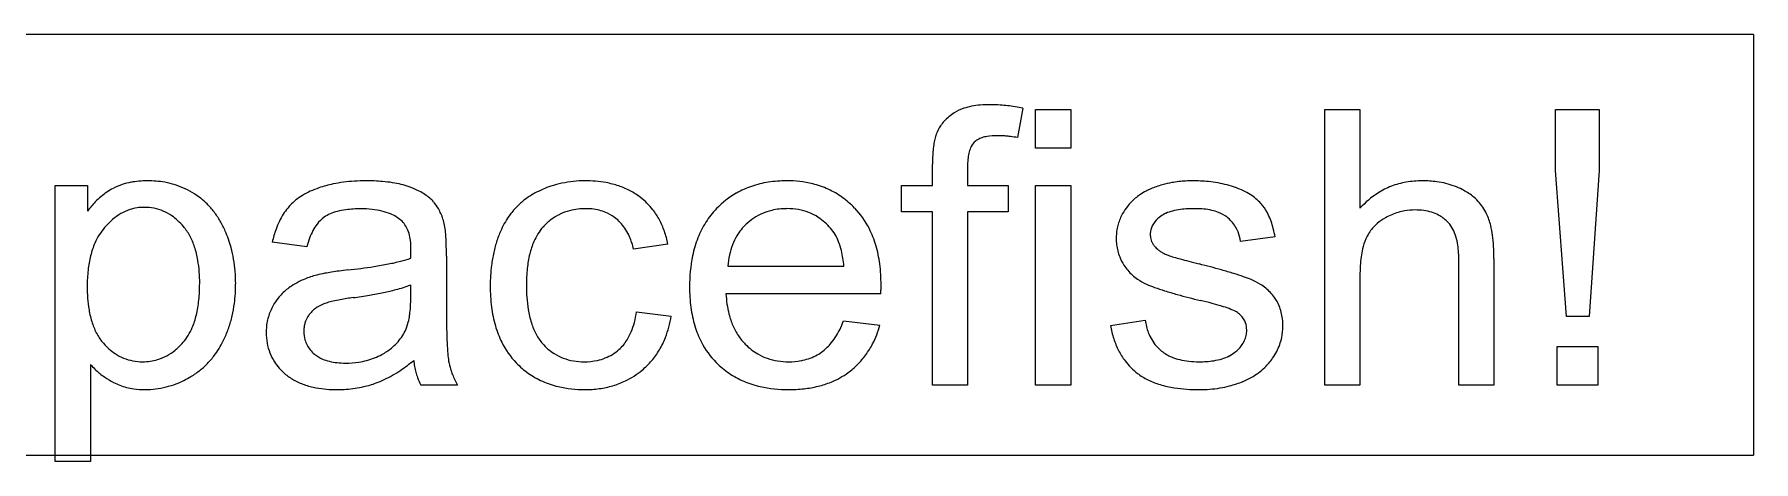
# Model space of a CAD drawing. Header units: inches. Extents: x 0 to 1.97, y 0 to 0.24.
# Drawn here: x 1.003 to 1.969, y -0.004 to 0.236 of the extents above; entities that cross this region are included whole.
import ezdxf

# ---------------------------------------------------------------- set-up
doc = ezdxf.new("R2010")
doc.units = ezdxf.units.IN
doc.layers.get('0').update_dxf_attribs({"linetype": 'CONTINUOUS'})

msp = doc.modelspace()

# ---------------------------------------------------------------- linework, layer by layer
at = {"color": 0, "linetype": 'CONTINUOUS'}
for p, q in [((1.9685, 0.23622), (0, 0.23622)), ((1.9685, 0.23622), (1.9685, 0)), ((1.55818, 0.19487), (1.55521, 0.1783)), ((1.5653, 0.17228), (1.5653, 0.19413)), ((1.5653, 0.19413), (1.58508, 0.19413)), ((1.58508, 0.19413), (1.58508, 0.17228)), ((1.72767, 0.03937), (1.72767, 0.19413)), ((1.72767, 0.19413), (1.74745, 0.19413)), ((1.74745, 0.19413), (1.74745, 0.1386)), ((1.85732, 0.15982), (1.85732, 0.19413)), ((1.85732, 0.19413), (1.88182, 0.19413)), ((1.88182, 0.19413), (1.88182, 0.15982)), ((1.58508, 0.17228), (1.5653, 0.17228)), ((1.50743, 0.15148), (1.50743, 0.16341)), ((1.52709, 0.16183), (1.52709, 0.15148)), ((1.86336, 0.0778), (1.85732, 0.15982)), ((1.88182, 0.15982), (1.8761, 0.0778)), ((1.0148, -0.0036), (1.0148, 0.15148)), ((1.0148, 0.15148), (1.03281, 0.15148)), ((1.03281, 0.15148), (1.03281, 0.13691)), ((1.48996, 0.1367), (1.48996, 0.15148)), ((1.48996, 0.15148), (1.50743, 0.15148)), ((1.52709, 0.15148), (1.54983, 0.15148)), ((1.54983, 0.15148), (1.54983, 0.1367)), ((1.5653, 0.03937), (1.5653, 0.15148)), ((1.5653, 0.15148), (1.58508, 0.15148)), ((1.58508, 0.15148), (1.58508, 0.03937)), ((1.50743, 0.1367), (1.48996, 0.1367)), ((1.50743, 0.03937), (1.50743, 0.1367)), ((1.54983, 0.1367), (1.52709, 0.1367)), ((1.52709, 0.1367), (1.52709, 0.03937)), ((1.15597, 0.11696), (1.13664, 0.1195)), ((1.35878, 0.11855), (1.33955, 0.1157)), ((1.69977, 0.12256), (1.68044, 0.12002)), ((1.23441, 0.11168), (1.23441, 0.08635)), ((1.80292, 0.03937), (1.80292, 0.11042)), ((1.82269, 0.11042), (1.82269, 0.03937)), ((1.3925, 0.10619), (1.45764, 0.10619)), ((1.74745, 0.1007), (1.74745, 0.03937)), ((1.21441, 0.08867), (1.21441, 0.09564)), ((1.4784, 0.09057), (1.3914, 0.09057)), ((1.3412, 0.08044), (1.36065, 0.07801)), ((1.8761, 0.0778), (1.86336, 0.0778)), ((1.45742, 0.07547), (1.47785, 0.07305)), ((1.60728, 0.07283), (1.62683, 0.07579)), ((1.8582, 0.03937), (1.8582, 0.06101)), ((1.8582, 0.06101), (1.88094, 0.06101)), ((1.88094, 0.06101), (1.88094, 0.03937)), ((1.03457, 0.05098), (1.03457, -0.0036)), ((1.24067, 0.03937), (1.22002, 0.03937)), ((1.52709, 0.03937), (1.50743, 0.03937)), ((1.58508, 0.03937), (1.5653, 0.03937)), ((1.74745, 0.03937), (1.72767, 0.03937)), ((1.82269, 0.03937), (1.80292, 0.03937)), ((1.88094, 0.03937), (1.8582, 0.03937)), ((0, 0), (1.9685, 0)), ((1.03457, -0.0036), (1.0148, -0.0036))]:
    msp.add_line(p, q, dxfattribs=at)
for centre, radius, start, end in [((1.53289, 0.17085), 0.02515, 108.27585, 121.99453), ((1.53588, 0.162), 0.03449, 100.92566, 108.37725), ((1.53817, 0.15019), 0.04652, 94.84214, 100.9458), ((1.53959, 0.13377), 0.063, 89.87837, 94.86427), ((1.53958, 0.11429), 0.08248, 85.89839, 89.90382), ((1.53856, 0.09964), 0.09717, 83.51344, 85.91643), ((1.53693, 0.08522), 0.11168, 81.32552, 83.51553), ((1.53445, 0.06898), 0.12811, 79.32894, 81.32746), ((1.53158, 0.17172), 0.02364, 146.35167, 158.97251), ((1.53156, 0.1717), 0.02363, 137.90032, 146.30264), ((1.53282, 0.17055), 0.02534, 129.85136, 137.87097), ((1.53497, 0.16795), 0.02871, 122.45414, 129.83261), ((1.56457, 0.1662), 0.05706, 171.96833, 175.88062), ((1.54425, 0.1691), 0.03653, 166.75219, 172.01953), ((1.53042, 0.17239), 0.02231, 159.51412, 166.83313), ((1.53814, 0.16862), 0.01015, 136.08755, 157.64326), ((1.53757, 0.16877), 0.00964, 120.05283, 134.42603), ((1.53931, 0.16575), 0.01313, 108.30731, 120.00271), ((1.5413, 0.15976), 0.01944, 99.34203, 108.34343), ((1.54322, 0.14791), 0.03144, 89.37453, 99.2899), ((1.54355, 0.11984), 0.05951, 87.60153, 89.98377), ((1.54334, 0.1147), 0.06465, 85.34773, 87.60194), ((1.54287, 0.10896), 0.07041, 83.21865, 85.34817), ((1.54197, 0.10149), 0.07794, 80.21915, 83.21177), ((1.59802, 0.16381), 0.09059, 175.89181, 180.25009), ((1.57134, 0.16198), 0.04425, 174.7632, 180.1913), ((1.55506, 0.1635), 0.0279, 167.44985, 174.83294), ((1.54462, 0.16585), 0.01719, 157.34044, 167.53958), ((1.06927, 0.11109), 0.04461, 130.33588, 135.89254), ((1.0664, 0.11447), 0.04017, 124.37001, 130.32888), ((1.06475, 0.11687), 0.03726, 118.09352, 124.35906), ((1.06276, 0.12033), 0.03327, 107.19075, 117.88009), ((1.06442, 0.11501), 0.03885, 100.77011, 107.21343), ((1.06574, 0.10807), 0.04591, 95.00393, 100.76775), ((1.06657, 0.09866), 0.05535, 89.91853, 95.00665), ((1.06686, 0.10034), 0.05367, 79.96274, 90.22875), ((1.06791, 0.10653), 0.04739, 72.50279, 79.90891), ((1.06865, 0.10894), 0.04487, 64.7984, 72.47953), ((1.06866, 0.10902), 0.0448, 57.08307, 64.77228), ((1.06923, 0.10977), 0.04387, 45.44875, 57.17244), ((1.17229, 0.11499), 0.03605, 121.05461, 128.30444), ((1.17595, 0.10891), 0.04314, 114.61901, 121.05011), ((1.18004, 0.09998), 0.05296, 109.01338, 114.62238), ((1.18419, 0.08773), 0.06591, 101.72013, 108.95383), ((1.1866, 0.07631), 0.07757, 97.40629, 101.74697), ((1.18823, 0.06375), 0.09024, 93.48394, 97.40818), ((1.18917, 0.04839), 0.10563, 89.95359, 93.48677), ((1.18964, 0.04728), 0.10673, 85.189, 90.20696), ((1.19201, 0.07579), 0.07813, 81.07937, 85.16751), ((1.19497, 0.09453), 0.05915, 76.1744, 81.09591), ((1.19846, 0.10865), 0.04461, 70.25211, 76.19223), ((1.19772, 0.10614), 0.04722, 62.93672, 70.44013), ((1.20363, 0.11775), 0.0342, 56.74361, 62.8971), ((1.20802, 0.12443), 0.0262, 49.40601, 56.75595), ((1.30497, 0.10836), 0.04398, 117.94963, 126.20525), ((1.31144, 0.09642), 0.05756, 108.53958, 118.06879), ((1.3113, 0.09674), 0.05721, 102.14499, 108.51706), ((1.31172, 0.09472), 0.05927, 95.9079, 102.13116), ((1.31215, 0.09047), 0.06355, 89.95622, 95.89686), ((1.31264, 0.08962), 0.0644, 79.7495, 90.39193), ((1.31501, 0.10305), 0.05076, 71.41736, 79.67651), ((1.31722, 0.1097), 0.04376, 62.27295, 71.39161), ((1.31871, 0.1126), 0.04049, 52.62565, 62.22918), ((1.42217, 0.10372), 0.05002, 119.90621, 136.10807), ((1.4218, 0.10418), 0.04942, 108.94109, 119.79648), ((1.42353, 0.09894), 0.05494, 98.76677, 108.88185), ((1.42526, 0.08753), 0.06649, 89.83221, 98.73893), ((1.42596, 0.0944), 0.05962, 76.27269, 90.47994), ((1.42816, 0.10386), 0.0499, 65.55014, 76.14734), ((1.42904, 0.10594), 0.04765, 54.54999, 65.47942), ((1.64257, 0.11892), 0.03308, 124.43406, 130.10918), ((1.64037, 0.12262), 0.02879, 116.97586, 124.98729), ((1.64506, 0.11352), 0.03902, 112.659, 117.04908), ((1.64946, 0.10301), 0.05042, 108.97135, 112.67183), ((1.65408, 0.0896), 0.0646, 105.84524, 108.98219), ((1.65202, 0.09692), 0.05699, 100.24899, 105.86271), ((1.65271, 0.09313), 0.06084, 96.66725, 100.25455), ((1.65321, 0.0889), 0.06511, 93.23684, 96.66581), ((1.6535, 0.08371), 0.0703, 89.97803, 93.2359), ((1.65376, 0.06725), 0.08677, 84.34301, 90.15118), ((1.65515, 0.0816), 0.07235, 79.96898, 84.31972), ((1.65685, 0.09123), 0.06256, 75.1762, 79.96956), ((1.65881, 0.09864), 0.0549, 69.94464, 75.17434), ((1.66238, 0.10773), 0.04515, 61.44819, 70.24177), ((1.66757, 0.11734), 0.03421, 54.39391, 61.39592), ((1.67131, 0.12256), 0.0278, 46.34753, 54.38981), ((1.78287, 0.10726), 0.04729, 122.46341, 138.49531), ((1.78043, 0.1109), 0.04292, 110.975, 122.32169), ((1.78104, 0.10912), 0.0448, 99.8695, 110.89521), ((1.78223, 0.10202), 0.05199, 89.83393, 99.81719), ((1.7826, 0.09454), 0.05947, 82.23128, 90.21574), ((1.78388, 0.10415), 0.04979, 76.22893, 82.19277), ((1.78526, 0.10979), 0.04397, 69.74257, 76.22111), ((1.78656, 0.11334), 0.0402, 62.85025, 69.72882), ((1.78942, 0.11855), 0.03425, 51.65892, 63.13016), ((1.79246, 0.12247), 0.02929, 43.13959, 51.5846), ((1.07456, 0.10601), 0.05194, 135.92522, 143.48774), ((1.06733, 0.10842), 0.03141, 119.96544, 130.60087), ((1.06497, 0.11245), 0.02673, 108.05921, 119.90164), ((1.06467, 0.11316), 0.02597, 89.77088, 107.92931), ((1.06484, 0.11098), 0.02815, 78.89957, 90.13787), ((1.06521, 0.11304), 0.02606, 66.98435, 78.81493), ((1.06467, 0.11188), 0.02734, 55.43523, 66.89443), ((1.06895, 0.10952), 0.04424, 37.64969, 45.41227), ((1.0665, 0.10766), 0.04731, 30.20431, 37.62668), ((1.17622, 0.11421), 0.03951, 147.77561, 154.31147), ((1.1719, 0.11692), 0.03441, 140.59819, 147.76533), ((1.16902, 0.11911), 0.03079, 128.28569, 140.33613), ((1.17674, 0.11794), 0.01909, 113.53555, 124.9567), ((1.17993, 0.11063), 0.02706, 104.50462, 113.55208), ((1.1831, 0.09852), 0.03958, 97.52672, 104.54747), ((1.18592, 0.07689), 0.0614, 89.54692, 97.49029), ((1.18657, 0.07952), 0.05877, 84.03461, 90.16431), ((1.1883, 0.0959), 0.04229, 76.42849, 84.06251), ((1.19095, 0.10684), 0.03104, 67.06026, 76.44418), ((1.194, 0.11397), 0.02329, 50.15468, 67.13102), ((1.21163, 0.12865), 0.02065, 40.78936, 49.40518), ((1.208, 0.12566), 0.02535, 30.22817, 40.53262), ((1.20556, 0.12424), 0.02817, 23.82166, 30.23399), ((1.20204, 0.12269), 0.03202, 17.9266, 23.81464), ((1.30376, 0.11017), 0.04181, 134.85745, 143.39617), ((1.30351, 0.11038), 0.04149, 126.23779, 134.82135), ((1.31098, 0.10859), 0.02957, 115.81773, 127.14994), ((1.31131, 0.10781), 0.03042, 104.61518, 115.73629), ((1.31265, 0.10232), 0.03607, 89.49107, 104.47484), ((1.31303, 0.10712), 0.03127, 82.30505, 90.11608), ((1.31361, 0.11143), 0.02692, 73.65349, 82.28465), ((1.31422, 0.11359), 0.02468, 64.47023, 73.61725), ((1.31425, 0.11371), 0.02456, 50.61811, 64.40821), ((1.31988, 0.11404), 0.03864, 37.87013, 52.70783), ((1.31892, 0.11335), 0.03982, 28.12226, 37.80363), ((1.4205, 0.10505), 0.04789, 135.86578, 147.43404), ((1.42407, 0.10761), 0.03061, 113.47847, 123.6552), ((1.42437, 0.10685), 0.03143, 103.42063, 113.41957), ((1.42543, 0.10213), 0.03626, 89.60621, 103.31298), ((1.42579, 0.1016), 0.0368, 80.15048, 90.18305), ((1.42675, 0.10725), 0.03106, 68.86757, 80.10023), ((1.42737, 0.10897), 0.02923, 57.08578, 68.78288), ((1.42726, 0.10355), 0.05062, 43.98513, 54.48134), ((1.42943, 0.10563), 0.04762, 26.82241, 43.99654), ((1.63894, 0.12172), 0.02841, 150.76496, 157.2592), ((1.64141, 0.12039), 0.03122, 141.9929, 150.85194), ((1.641, 0.12069), 0.03071, 136.00881, 141.97241), ((1.64148, 0.12022), 0.03139, 130.11921, 135.99711), ((1.64474, 0.12147), 0.01562, 113.60341, 126.21225), ((1.64809, 0.11384), 0.02394, 104.17294, 113.65237), ((1.65144, 0.10077), 0.03744, 97.2093, 104.24372), ((1.65444, 0.07684), 0.06155, 89.51814, 97.18312), ((1.65507, 0.09128), 0.04711, 84.21461, 90.14567), ((1.65631, 0.10338), 0.03495, 76.99733, 84.23501), ((1.65823, 0.11164), 0.02647, 68.29389, 77.0069), ((1.66048, 0.11726), 0.02041, 52.87525, 68.35323), ((1.67414, 0.12555), 0.02368, 37.37651, 46.32593), ((1.66924, 0.12206), 0.0297, 26.06948, 36.98364), ((1.77829, 0.10456), 0.03311, 106.53516, 113.1564), ((1.77811, 0.10516), 0.03248, 99.81272, 106.51832), ((1.77826, 0.10417), 0.03349, 89.90836, 99.7819), ((1.77843, 0.10096), 0.0367, 82.41833, 90.18609), ((1.77959, 0.10965), 0.02793, 73.10285, 82.42245), ((1.78115, 0.1148), 0.02255, 62.32462, 73.07347), ((1.79385, 0.12378), 0.02738, 34.27159, 43.1049), ((1.79378, 0.12376), 0.02746, 25.41383, 34.23195), ((1.78625, 0.12068), 0.03558, 13.35602, 24.68314), ((1.0693, 0.10509), 0.03518, 139.81979, 156.57127), ((1.07312, 0.10168), 0.04029, 130.61719, 139.62419), ((1.06117, 0.10695), 0.03338, 40.13148, 55.28427), ((1.06359, 0.1087), 0.0304, 28.47199, 40.54772), ((1.06154, 0.10478), 0.05305, 23.3119, 30.18917), ((1.04744, 0.09864), 0.06843, 15.14257, 23.3631), ((1.19379, 0.10712), 0.05848, 160.19067, 167.78282), ((1.18279, 0.11105), 0.04679, 154.31395, 160.15223), ((1.19086, 0.10928), 0.03561, 151.7513, 159.23716), ((1.18239, 0.11384), 0.026, 142.53555, 151.7696), ((1.17709, 0.11794), 0.01929, 125.79302, 142.61613), ((1.20071, 0.12221), 0.01266, 34.59731, 49.5856), ((1.19828, 0.12057), 0.01559, 21.43343, 34.47528), ((1.19248, 0.1183), 0.02182, 11.00392, 21.42364), ((1.19701, 0.12106), 0.03731, 12.60764, 17.92475), ((1.19353, 0.12178), 0.04058, 4.69466, 10.54568), ((1.32126, 0.1011), 0.06157, 155.35007, 161.63104), ((1.30705, 0.10779), 0.04587, 143.46573, 155.55116), ((1.31143, 0.10797), 0.03037, 138.47286, 156.84906), ((1.31262, 0.10649), 0.03224, 127.22215, 137.9202), ((1.31483, 0.11436), 0.02369, 40.93692, 50.69976), ((1.31286, 0.11267), 0.02628, 31.78565, 40.8948), ((1.30864, 0.11008), 0.03123, 23.64581, 31.76497), ((1.31452, 0.11104), 0.04479, 19.13292, 28.08376), ((1.30604, 0.10811), 0.05376, 11.19141, 19.11601), ((1.42369, 0.10309), 0.05163, 147.51329, 158.51519), ((1.42404, 0.10701), 0.03104, 133.23324, 148.71891), ((1.42526, 0.10588), 0.03271, 123.70947, 133.44534), ((1.42587, 0.10682), 0.03185, 40.28304, 56.9339), ((1.43259, 0.11222), 0.02324, 30.24261, 40.84274), ((1.42301, 0.10243), 0.05479, 16.35142, 26.78261), ((1.63994, 0.12178), 0.02936, 170.5709, 180.12278), ((1.63828, 0.12203), 0.02769, 163.92958, 170.53647), ((1.6381, 0.12208), 0.0275, 157.27496, 163.91291), ((1.64056, 0.12395), 0.01087, 166.79356, 180.12486), ((1.64043, 0.12396), 0.01075, 153.21862, 166.65381), ((1.64194, 0.12317), 0.01245, 140.93327, 153.11392), ((1.64555, 0.12018), 0.01713, 125.86006, 140.77224), ((1.66076, 0.11782), 0.0198, 42.47208, 52.53462), ((1.66143, 0.11846), 0.01887, 32.02103, 42.41174), ((1.66062, 0.11798), 0.01981, 21.90216, 31.96076), ((1.66268, 0.11881), 0.03702, 19.81031, 26.11891), ((1.65433, 0.1158), 0.04589, 14.34942, 19.81567), ((1.64305, 0.11291), 0.05754, 9.65706, 14.35823), ((1.77257, 0.11189), 0.02381, 139.19758, 147.79805), ((1.77339, 0.11116), 0.0249, 130.81697, 139.1636), ((1.77563, 0.10852), 0.02836, 119.21591, 130.74666), ((1.77908, 0.10274), 0.03509, 113.1707, 119.53979), ((1.78235, 0.11714), 0.01991, 44.75036, 62.2685), ((1.78389, 0.11875), 0.01769, 31.11928, 44.55292), ((1.78007, 0.11648), 0.02214, 19.47818, 31.04556), ((1.76699, 0.11595), 0.05541, 7.84835, 13.5227), ((1.07852, 0.10105), 0.04524, 156.52646, 166.00075), ((1.05689, 0.10511), 0.03801, 18.02053, 28.42511), ((1.04431, 0.10101), 0.05124, 9.49976, 18.02473), ((1.04422, 0.09777), 0.07176, 9.8278, 15.13964), ((1.20393, 0.1043), 0.0496, 159.20841, 165.20965), ((1.18001, 0.11592), 0.03452, 359.27169, 10.9219), ((1.1417, 0.11716), 0.0926, 2.62566, 4.92087), ((1.07164, 0.11384), 0.16275, 1.08769, 2.66327), ((0.97234, 0.11187), 0.26207, 359.96003, 1.1067), ((1.32743, 0.09906), 0.06807, 161.6401, 167.51468), ((1.32292, 0.10296), 0.0429, 156.73695, 166.51662), ((1.30013, 0.1064), 0.0405, 13.26135, 23.57581), ((1.43309, 0.09944), 0.06171, 158.55905, 168.32609), ((1.42907, 0.10494), 0.0365, 158.91408, 168.16625), ((1.42497, 0.1065), 0.03211, 148.79382, 158.87199), ((1.42714, 0.10905), 0.02955, 21.19378, 30.22368), ((1.41783, 0.10543), 0.03953, 13.769, 21.20543), ((1.41007, 0.09866), 0.06827, 7.32053, 16.32806), ((1.64024, 0.12168), 0.02967, 179.94216, 186.89066), ((1.63814, 0.12144), 0.02755, 186.90902, 194.20906), ((1.64005, 0.12389), 0.01036, 179.79564, 193.07254), ((1.6396, 0.1238), 0.0099, 193.14543, 202.24593), ((1.64, 0.12397), 0.01033, 202.28655, 211.13013), ((1.64104, 0.12461), 0.01155, 211.15928, 219.36913), ((1.64191, 0.12513), 0.01256, 218.68636, 231.09263), ((1.65723, 0.11667), 0.02345, 8.22763, 21.79147), ((1.7812, 0.10838), 0.03312, 156.85911, 167.11428), ((1.77302, 0.11162), 0.02433, 147.83369, 156.31031), ((1.77219, 0.11369), 0.03049, 10.13813, 19.47971), ((1.75637, 0.11092), 0.04655, 359.38279, 10.06693), ((1.74294, 0.11258), 0.07969, 3.42946, 7.88262), ((1.71067, 0.1106), 0.11202, 359.90634, 3.45473), ((1.09302, 0.09743), 0.06019, 165.99377, 173.82572), ((1.0203, 0.09708), 0.07557, 359.46806, 9.4356), ((1.03923, 0.09692), 0.07682, 4.74565, 9.8213), ((1.1607, 0.31819), 0.21482, 278.84035, 281.04683), ((1.17627, 0.23886), 0.13397, 281.01169, 284.03496), ((1.19011, 0.18387), 0.07727, 283.96859, 288.33305), ((0.55173, 0.12935), 0.66295, 358.37277, 358.57052), ((0.89824, 0.12071), 0.31633, 358.56912, 358.78164), ((1.07633, 0.11695), 0.1382, 358.76936, 359.139), ((1.17054, 0.11557), 0.04398, 359.09303, 359.88766), ((1.35106, 0.09531), 0.09202, 172.94769, 180.18826), ((1.33646, 0.09707), 0.07732, 167.51921, 172.91539), ((1.34083, 0.09863), 0.06133, 166.48507, 174.19034), ((1.45399, 0.09527), 0.08302, 168.42594, 180.54966), ((1.43684, 0.10332), 0.04443, 168.18282, 176.29684), ((1.40097, 0.10135), 0.05688, 4.88524, 13.71735), ((1.38877, 0.09592), 0.08974, 359.82137, 7.32692), ((1.63744, 0.12127), 0.02683, 194.23168, 201.66208), ((1.63828, 0.12163), 0.02774, 201.70301, 212.62509), ((1.63674, 0.12058), 0.02588, 212.50447, 220.44099), ((1.64426, 0.128), 0.01627, 231.02509, 238.01996), ((1.64673, 0.13195), 0.02093, 238.00972, 243.92358), ((1.64949, 0.13758), 0.02719, 243.90939, 248.87556), ((1.66282, 0.18119), 0.07276, 251.45719, 254.14393), ((1.72395, 0.39236), 0.29259, 253.92808, 254.65969), ((1.82253, 0.75071), 0.66425, 254.63601, 255.05921), ((1.97728, 1.32987), 1.26373, 255.05026, 255.32578), ((1.52772, -0.40052), 0.52411, 74.27934, 75.70295), ((1.83871, 0.10084), 0.09126, 176.57678, 180.0841), ((1.81469, 0.1023), 0.0672, 172.29481, 176.59621), ((1.79638, 0.1048), 0.04872, 166.98904, 172.31955), ((1.11492, 0.09503), 0.08222, 173.803, 180.16382), ((1.03205, 0.09633), 0.08403, 359.96003, 4.74125), ((1.17227, 0.05662), 0.04567, 116.71169, 123.06363), ((1.17334, 0.0545), 0.04805, 112.61685, 116.71397), ((1.17447, 0.05178), 0.051, 108.67632, 112.61406), ((1.17569, 0.04816), 0.05482, 104.92187, 108.67442), ((1.17958, 0.02824), 0.07508, 100.33003, 103.87425), ((1.19041, -0.03009), 0.13441, 98.78987, 100.41524), ((1.20129, -0.10005), 0.20521, 97.57985, 98.80559), ((1.21354, -0.19174), 0.29771, 96.63289, 97.58924), ((1.14069, 0.44699), 0.34517, 276.39706, 278.83584), ((1.368, 0.09581), 0.08864, 174.1507, 180.17743), ((1.63736, 0.12112), 0.02671, 220.46827, 228.2391), ((1.63894, 0.1229), 0.02908, 228.26044, 235.60236), ((1.64169, 0.12698), 0.03401, 235.65793, 245.62735), ((1.58879, -0.18359), 0.29875, 72.91685, 74.28011), ((1.62767, -0.05743), 0.16674, 70.94031, 72.952), ((1.65572, 0.02341), 0.08116, 67.77002, 71.02298), ((1.67366, 0.06735), 0.03371, 57.92975, 67.74774), ((1.10927, 0.09406), 0.07657, 179.44886, 189.34675), ((1.03254, 0.09332), 0.06319, 346.63052, 354.22264), ((1.0056, 0.09611), 0.09026, 354.18661, 0.17132), ((1.03304, 0.09605), 0.08303, 352.47908, 0.15347), ((1.16618, 0.06741), 0.03344, 141.53382, 150.31429), ((1.16451, 0.06872), 0.03132, 135.40343, 141.50409), ((1.16408, 0.06914), 0.03071, 129.20988, 135.3903), ((1.16437, 0.06877), 0.03118, 123.07856, 129.19662), ((1.19126, -0.00194), 0.09073, 100.4608, 103.04668), ((1.20289, -0.06497), 0.15483, 97.71024, 100.45948), ((1.14234, 0.38005), 0.2943, 277.7689, 279.54874), ((1.15708, 0.29277), 0.20577, 279.53311, 281.79263), ((1.17102, 0.22626), 0.13782, 281.76759, 284.71963), ((1.18574, 0.17095), 0.08059, 284.58758, 290.83991), ((1.13051, 0.08853), 0.08391, 356.48951, 0.0979), ((1.35201, 0.09471), 0.09298, 179.81888, 187.1311), ((1.36241, 0.09472), 0.08306, 179.44225, 188.92134), ((1.45716, 0.0942), 0.08619, 179.81856, 187.51794), ((1.45015, 0.09354), 0.05882, 182.89784, 194.09867), ((1.12875, 0.10198), 0.34984, 358.13084, 358.36319), ((1.23799, 0.09887), 0.24055, 358.36076, 358.65887), ((1.32216, 0.09691), 0.15636, 358.65493, 359.05236), ((1.39247, 0.09578), 0.08605, 359.03029, 359.9051), ((1.65289, 0.15189), 0.06132, 245.69848, 250.13056), ((1.67514, 0.21273), 0.1261, 250.01873, 252.75766), ((1.70515, 0.30878), 0.22672, 252.70956, 254.56131), ((1.75114, 0.47527), 0.39945, 254.56017, 256.48861), ((1.67583, 0.07085), 0.02959, 50.76956, 57.87973), ((1.67699, 0.07228), 0.02774, 43.32731, 50.74942), ((1.67728, 0.07257), 0.02733, 35.80671, 43.30359), ((1.68055, 0.07496), 0.02328, 22.44209, 35.7516), ((1.08381, 0.08992), 0.05078, 189.4081, 197.99494), ((1.05044, 0.08905), 0.04478, 337.10478, 346.65804), ((1.04816, 0.09355), 0.0677, 341.05838, 346.90017), ((1.0427, 0.09481), 0.0733, 346.90848, 352.44855), ((1.1628, 0.06939), 0.02954, 163.79215, 170.5174), ((1.16213, 0.06958), 0.02884, 156.94169, 163.77447), ((1.16262, 0.06936), 0.02938, 150.17468, 156.92379), ((1.17041, 0.06942), 0.01613, 145.80671, 157.18122), ((1.17016, 0.06965), 0.01579, 138.09255, 145.96882), ((1.17029, 0.06951), 0.01598, 130.25082, 138.06488), ((1.171, 0.06867), 0.01708, 122.75278, 130.2273), ((1.17236, 0.06652), 0.01962, 112.42933, 122.69655), ((1.17536, 0.0591), 0.02762, 106.58931, 112.30782), ((1.18263, 0.03507), 0.05274, 102.99108, 106.70497), ((1.1736, 0.08436), 0.04058, 346.1367, 351.9947), ((1.1553, 0.08698), 0.05907, 351.95697, 356.51701), ((1.94737, 0.08505), 0.71296, 179.89593, 181.1417), ((1.32886, 0.0918), 0.06964, 187.11913, 195.98626), ((1.33298, 0.09015), 0.05327, 188.9736, 197.3768), ((1.28858, 0.08799), 0.05316, 345.25981, 351.82737), ((1.30369, 0.08699), 0.05766, 338.71791, 351.03838), ((1.43706, 0.09155), 0.06591, 187.5145, 196.72255), ((1.4352, 0.08986), 0.04343, 194.18326, 203.24831), ((1.59129, -0.18932), 0.28409, 75.08929, 76.4584), ((1.62347, -0.06885), 0.1594, 73.11072, 75.12392), ((1.64715, 0.00878), 0.07824, 69.95399, 73.19135), ((1.66541, 0.05807), 0.02567, 60.58718, 70.53333), ((1.67007, 0.06777), 0.01495, 46.72172, 57.87791), ((1.67229, 0.07014), 0.01171, 33.53006, 46.66356), ((1.67837, 0.07407), 0.02564, 14.09855, 22.42436), ((1.67441, 0.07308), 0.02972, 6.53663, 14.08075), ((1.07054, 0.0856), 0.03682, 197.98372, 208.62491), ((1.06349, 0.08178), 0.0288, 208.67095, 221.20686), ((1.0621, 0.08406), 0.0321, 319.40838, 337.20873), ((1.05128, 0.0925), 0.0644, 335.00785, 341.0473), ((1.16521, 0.06901), 0.03198, 170.55628, 180.15058), ((1.16747, 0.06882), 0.03424, 179.82516, 189.90222), ((1.17131, 0.06948), 0.01699, 172.75462, 180.063), ((1.17093, 0.06933), 0.01661, 179.54989, 196.27658), ((1.1701, 0.06962), 0.01576, 165.05141, 172.73303), ((1.16976, 0.06971), 0.01542, 157.22991, 165.02505), ((1.1852, 0.08267), 0.0291, 325.36017, 333.44674), ((1.18808, 0.08071), 0.02565, 334.50544, 346.31801), ((1.57305, 0.07753), 0.33857, 181.13122, 182.47379), ((1.31453, 0.08771), 0.05474, 196.00275, 206.41492), ((1.31754, 0.0853), 0.03709, 197.34844, 208.04738), ((1.30921, 0.08088), 0.02766, 208.07944, 221.0935), ((1.30973, 0.08114), 0.03087, 327.87582, 337.31273), ((1.30146, 0.08459), 0.03984, 337.31504, 345.27564), ((1.42508, 0.08797), 0.05341, 196.75099, 207.3459), ((1.42799, 0.08678), 0.03559, 203.27687, 213.6297), ((1.41686, 0.08925), 0.04276, 327.16706, 333.91067), ((1.40589, 0.09464), 0.05498, 333.89986, 339.60239), ((1.42468, 0.08766), 0.05515, 332.77631, 344.63396), ((1.66401, 0.08315), 0.05766, 190.30951, 197.99812), ((1.65901, 0.08021), 0.03248, 187.82693, 200.48609), ((1.65291, 0.07798), 0.02598, 200.58938, 210.31571), ((1.67321, 0.07078), 0.01059, 19.34557, 33.39236), ((1.67207, 0.07044), 0.01177, 359.33252, 19.09438), ((1.66923, 0.07027), 0.01461, 347.88345, 0.12618), ((1.67418, 0.07226), 0.02999, 348.13349, 0.08554), ((1.66823, 0.07238), 0.03594, 359.8863, 6.5322), ((1.06641, 0.08408), 0.03251, 220.86835, 236.21133), ((1.06314, 0.08212), 0.02996, 298.37716, 309.29864), ((1.05912, 0.08699), 0.03626, 309.33755, 318.95173), ((1.06258, 0.08702), 0.05185, 324.36663, 335.21275), ((1.16257, 0.068), 0.02926, 189.95522, 201.14571), ((1.16949, 0.06895), 0.01512, 196.43357, 208.2466), ((1.17025, 0.06938), 0.01599, 208.33476, 219.71401), ((1.17248, 0.07126), 0.01891, 219.76726, 229.94127), ((1.18222, 0.08635), 0.03382, 298.11072, 309.12933), ((1.18465, 0.08332), 0.02993, 309.19151, 317.12698), ((1.18559, 0.08243), 0.02863, 317.15605, 325.32937), ((1.38203, 0.06908), 0.14736, 182.39648, 184.73625), ((1.30694, 0.08396), 0.04627, 206.4396, 223.89141), ((1.31105, 0.08239), 0.03004, 220.95713, 237.65506), ((1.3135, 0.07952), 0.02693, 301.7074, 311.40184), ((1.31471, 0.078), 0.02499, 311.64012, 327.89583), ((1.31621, 0.08157), 0.04398, 319.54265, 329.32369), ((1.31293, 0.08347), 0.04777, 329.36935, 338.62542), ((1.41954, 0.08516), 0.0472, 207.39814, 224.65686), ((1.42487, 0.08474), 0.03186, 213.69327, 224.8391), ((1.42595, 0.0856), 0.03323, 224.58007, 240.00209), ((1.42899, 0.08068), 0.02793, 296.95107, 305.53521), ((1.42911, 0.08027), 0.02753, 305.82961, 319.35092), ((1.42422, 0.0845), 0.034, 319.31199, 327.16874), ((1.43153, 0.08421), 0.04748, 324.00565, 332.69762), ((1.65304, 0.0796), 0.04613, 198.00507, 206.92766), ((1.64683, 0.07647), 0.03917, 206.96025, 216.91064), ((1.65062, 0.07667), 0.02335, 210.36771, 220.81355), ((1.65042, 0.07654), 0.02311, 220.8801, 231.39757), ((1.651, 0.07745), 0.02418, 231.69476, 247.36203), ((1.66472, 0.07366), 0.02022, 308.29714, 323.21166), ((1.66844, 0.07083), 0.01555, 323.36758, 335.11231), ((1.66978, 0.07018), 0.01405, 335.20873, 347.77369), ((1.66886, 0.07477), 0.03587, 325.42285, 332.48299), ((1.67228, 0.07298), 0.03201, 332.49973, 340.11729), ((1.67415, 0.07229), 0.03002, 340.14241, 348.09238), ((1.0626, 0.07413), 0.03635, 219.54306, 225.12475), ((1.06367, 0.07521), 0.03788, 225.13372, 230.56486), ((1.06358, 0.07998), 0.02753, 236.3588, 247.71454), ((1.06334, 0.07951), 0.02701, 247.80083, 259.30237), ((1.06382, 0.08227), 0.02981, 259.37557, 270.14528), ((1.06408, 0.08119), 0.02873, 269.6412, 286.55587), ((1.0644, 0.07986), 0.02736, 286.69807, 298.30024), ((1.06786, 0.08308), 0.04525, 308.67153, 316.5597), ((1.06678, 0.08407), 0.04671, 316.58656, 324.31), ((1.16126, 0.06753), 0.02788, 201.22932, 212.78732), ((1.16359, 0.06913), 0.0307, 212.9359, 229.27687), ((1.17218, 0.07104), 0.01854, 230.20412, 246.94789), ((1.17443, 0.07625), 0.02422, 246.8912, 256.26711), ((1.17641, 0.08432), 0.03253, 256.25629, 263.95794), ((1.17771, 0.09643), 0.04471, 263.9332, 270.1626), ((1.17799, 0.10019), 0.04847, 269.81011, 278.51243), ((1.17885, 0.09425), 0.04247, 278.55206, 284.8637), ((1.17965, 0.0912), 0.03931, 284.87689, 291.52162), ((1.18018, 0.08983), 0.03784, 291.5385, 298.35468), ((1.15481, 0.12775), 0.09649, 304.04686, 309.40682), ((1.26486, 0.05858), 0.0491, 186.28576, 190.31972), ((1.25863, 0.05744), 0.04276, 190.31893, 194.74239), ((1.28176, 0.06054), 0.04673, 184.44846, 189.49268), ((1.27505, 0.05992), 0.04002, 190.20019, 197.00365), ((1.30832, 0.08538), 0.04826, 223.96611, 234.82453), ((1.31002, 0.08089), 0.02822, 237.79845, 249.35591), ((1.31078, 0.08303), 0.03049, 249.43445, 260.40854), ((1.31176, 0.08897), 0.03651, 260.45148, 270.18273), ((1.3121, 0.08592), 0.03346, 269.60587, 282.26181), ((1.31318, 0.08071), 0.02814, 282.35723, 291.7714), ((1.31382, 0.07905), 0.02636, 291.82028, 301.6539), ((1.31615, 0.08168), 0.0441, 309.72575, 319.48877), ((1.42025, 0.08585), 0.04819, 224.64853, 235.78727), ((1.42503, 0.08414), 0.03151, 240.11422, 250.72775), ((1.4257, 0.08617), 0.03365, 250.78969, 260.94815), ((1.42656, 0.09173), 0.03927, 260.98566, 270.14951), ((1.42686, 0.08951), 0.03705, 269.694, 280.41504), ((1.42787, 0.08381), 0.03127, 280.48146, 288.44409), ((1.42869, 0.08131), 0.02863, 288.47187, 296.91583), ((1.43318, 0.08323), 0.04558, 305.96453, 314.89654), ((1.43368, 0.08268), 0.04484, 314.93812, 323.96739), ((1.64439, 0.07468), 0.03615, 216.96571, 232.71999), ((1.65338, 0.08313), 0.03034, 247.32638, 256.33311), ((1.6555, 0.09185), 0.03931, 256.33094, 263.90834), ((1.6569, 0.10483), 0.05237, 263.89168, 270.1497), ((1.6575, 0.10443), 0.05197, 269.49069, 278.67382), ((1.66013, 0.08699), 0.03433, 278.72585, 286.71422), ((1.66297, 0.07759), 0.02451, 286.69208, 296.69306), ((1.66562, 0.07228), 0.01858, 296.71701, 308.74875), ((1.66956, 0.0749), 0.03543, 306.06547, 313.59406), ((1.67128, 0.07308), 0.03292, 313.60889, 325.4641), ((1.06533, 0.07724), 0.0405, 230.57196, 235.76628), ((1.06788, 0.08102), 0.04506, 235.79194, 243.07058), ((1.06329, 0.07181), 0.03477, 242.95145, 249.42357), ((1.06374, 0.07304), 0.03607, 249.43801, 255.75323), ((1.06498, 0.08585), 0.04905, 284.15973, 291.14265), ((1.06331, 0.09005), 0.05358, 291.1862, 301.09252), ((1.06717, 0.08398), 0.04638, 300.88446, 308.64424), ((1.16382, 0.06911), 0.03083, 228.92237, 240.39674), ((1.16627, 0.0735), 0.03586, 240.45642, 250.83005), ((1.16939, 0.08251), 0.0454, 250.84773, 259.71165), ((1.17456, 0.09657), 0.05962, 283.00048, 289.95886), ((1.17631, 0.09148), 0.05424, 290.05565, 295.27369), ((1.17191, 0.10081), 0.06456, 295.27118, 299.91721), ((1.16544, 0.11207), 0.07754, 299.91281, 304.02447), ((1.25373, 0.05615), 0.03769, 194.74341, 199.55507), ((1.24954, 0.05465), 0.03325, 199.53776, 207.36587), ((1.27566, 0.06011), 0.04066, 197.00857, 201.49612), ((1.27696, 0.06062), 0.04205, 201.50079, 205.88859), ((1.27893, 0.06158), 0.04424, 205.89246, 210.13445), ((1.30741, 0.0842), 0.04677, 234.90038, 245.98797), ((1.30891, 0.08771), 0.05059, 246.05678, 256.57877), ((1.31343, 0.08832), 0.0514, 277.67203, 286.35026), ((1.3148, 0.08353), 0.04642, 286.38617, 295.67545), ((1.31515, 0.08269), 0.04551, 295.7363, 309.87718), ((1.42041, 0.08621), 0.04858, 235.86665, 246.94526), ((1.42271, 0.09177), 0.05459, 247.00626, 257.25527), ((1.42838, 0.09925), 0.06232, 276.313, 283.74782), ((1.43079, 0.08933), 0.05211, 283.76033, 292.13792), ((1.43327, 0.08324), 0.04554, 292.14085, 305.87001), ((1.64391, 0.07421), 0.03548, 232.87054, 243.9422), ((1.64802, 0.08266), 0.04488, 243.96903, 253.43467), ((1.65239, 0.09731), 0.06017, 253.42506, 261.20936), ((1.65904, 0.0976), 0.06064, 279.25726, 284.47014), ((1.66048, 0.09205), 0.05491, 284.46038, 292.80073), ((1.66373, 0.08431), 0.04652, 292.80318, 299.08107), ((1.66697, 0.07847), 0.03983, 299.08774, 306.04987), ((1.06439, 0.07565), 0.03876, 255.7647, 261.78399), ((1.06509, 0.08066), 0.04382, 261.81936, 270.16931), ((1.06524, 0.08538), 0.04854, 269.97316, 277.00466), ((1.06533, 0.08453), 0.04769, 277.02483, 284.13997), ((1.17254, 0.10032), 0.06348, 259.78906, 270.51727), ((1.17314, 0.10731), 0.07048, 269.97255, 274.12391), ((1.17349, 0.10249), 0.06564, 274.12699, 278.47989), ((1.174, 0.09901), 0.06212, 278.48402, 282.99983), ((1.31153, 0.09927), 0.06243, 256.70223, 270.51447), ((1.31222, 0.09741), 0.06058, 269.87599, 277.65393), ((1.42591, 0.10652), 0.06969, 257.3705, 270.5326), ((1.42672, 0.11421), 0.07737, 269.87815, 276.31419), ((1.65644, 0.12405), 0.08722, 261.26494, 270.46723), ((1.65722, 0.11358), 0.07674, 269.95064, 274.40616), ((1.65791, 0.10451), 0.06765, 274.40727, 279.25376)]:
    msp.add_arc(centre, radius, start, end, dxfattribs=at)

doc.saveas('drawing.dxf')
